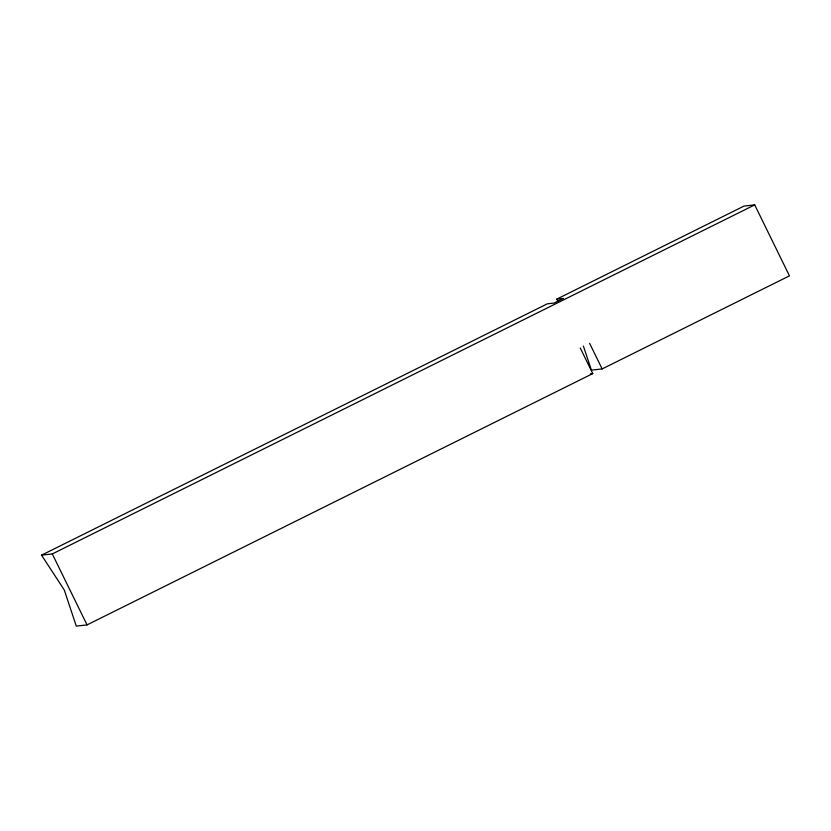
<?xml version="1.0" encoding="UTF-8"?>
<svg xmlns="http://www.w3.org/2000/svg" width="831" height="831" viewBox="0 0 831 831"><rect width="100%" height="100%" fill="white"/><g stroke="black" fill="none" stroke-linecap="round" stroke-linejoin="round"><path stroke-width="1.25" d="M580.246 347.981L592.773 373.586L87.037 624.902L76.286 626.117L64.288 590.031L41.55 555.15L547.286 303.834L554.069 303.066L563.439 298.412L556.656 299.181L558.037 301.289M556.656 299.181L743.963 206.098L754.714 204.883L789.45 275.85L602.143 368.933L591.392 370.138L583.393 346.08M41.55 555.15L52.301 553.945L754.714 204.883M590.384 373.857L592.773 373.586M589.605 343.328L602.143 368.933M52.301 553.945L87.037 624.902"/></g></svg>
